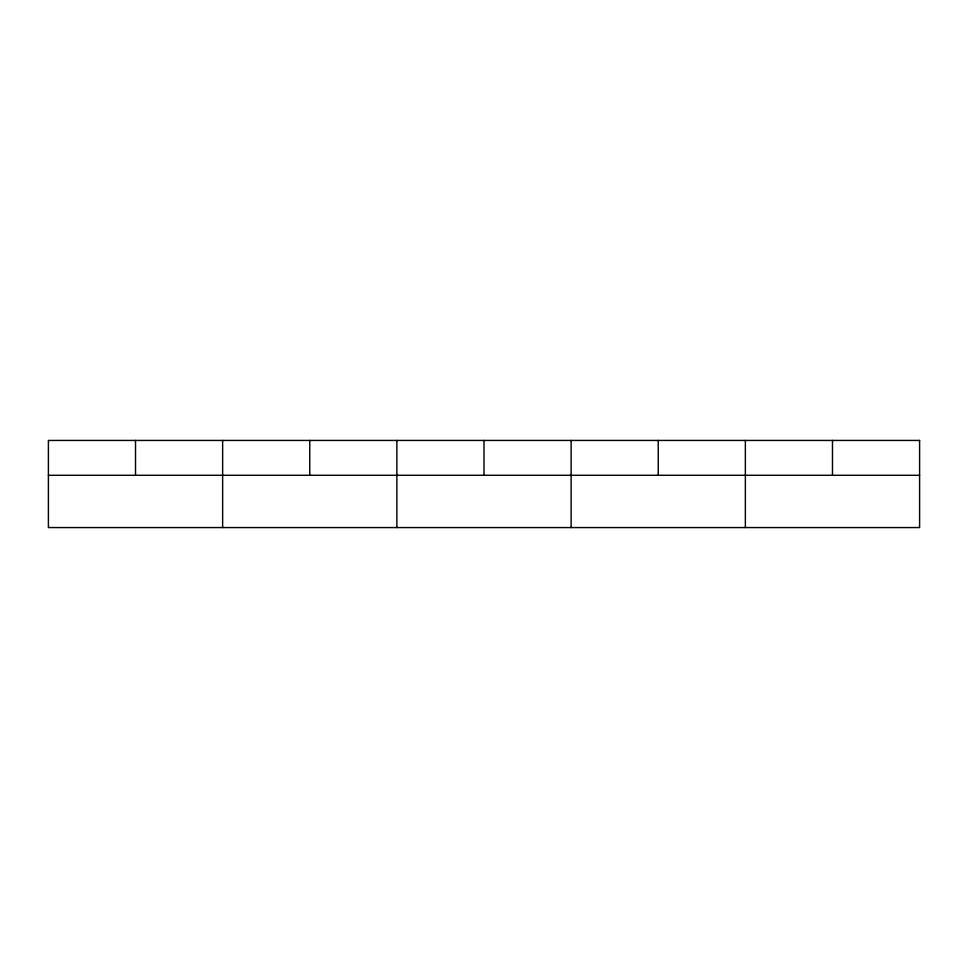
<?xml version="1.0" encoding="UTF-8"?>
<svg xmlns="http://www.w3.org/2000/svg" width="968" height="968" viewBox="0 0 968 968"><rect width="100%" height="100%" fill="white"/><g stroke="black" fill="none" stroke-linecap="round" stroke-linejoin="round"><path stroke-width="1.45" d="M48.4 475.288L919.6 475.288M832.48 440.44L832.48 475.288M745.36 440.44L745.36 527.56M658.24 440.44L658.24 475.288M571.12 440.44L571.12 527.56M484 440.44L484 475.288M396.88 440.44L396.88 527.56M309.76 440.44L309.76 475.288M222.64 440.44L222.64 527.56M135.52 440.44L135.52 475.288M919.6 440.44L48.4 440.44L48.4 527.56L919.6 527.56L919.6 440.44"/></g></svg>
